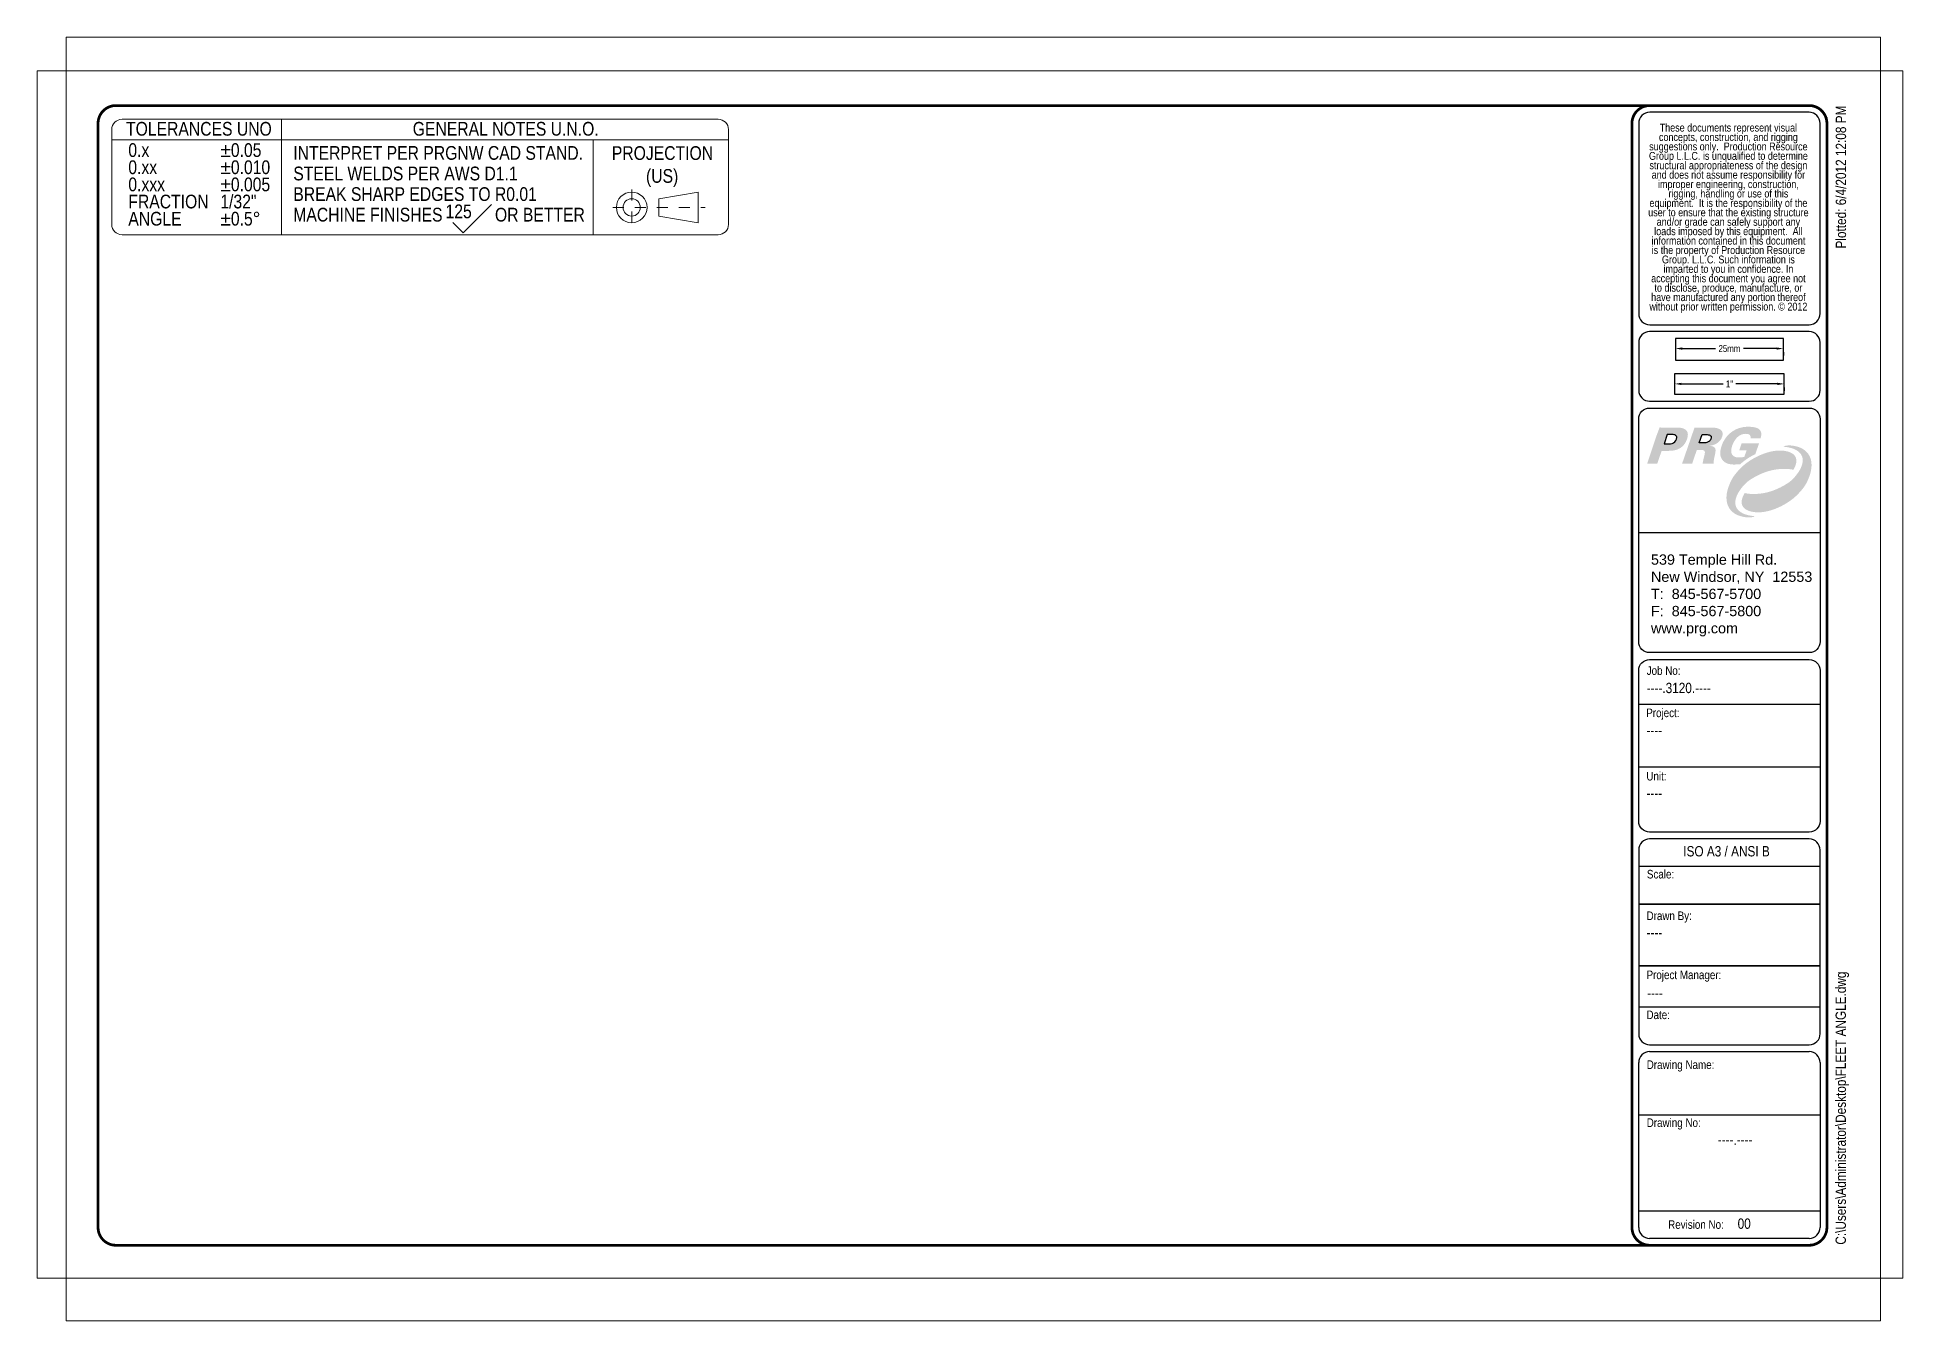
# Paper-space layout 'ANSI B' of a CAD drawing. Header units: inches. Extents: x -0.2 to 16.8, y -0.6 to 11.1.
import ezdxf
from ezdxf.enums import TextEntityAlignment as Align

# ---------------------------------------------------------------- set-up
doc = ezdxf.new("R2010")
doc.units = ezdxf.units.IN
doc.header["$LTSCALE"] = 0.1
doc.header["$MEASUREMENT"] = 0
doc.header["$PDMODE"] = 35
doc.linetypes.add('CENTER', pattern=[2, 1.25, -0.25, 0.25, -0.25])
doc.layers.get('0').update_dxf_attribs({"lineweight": 25})
doc.layers.add('..02 - Light', color=142, linetype='Continuous', lineweight=9)
doc.layers.add('0 @ 1', color=7, linetype='Continuous', lineweight=25)
doc.layers.add('..08 - Viewports', color=11, linetype='Continuous', lineweight=0, plot=False)
doc.styles.add('prg 03 - Standard', font='ARIALN.TTF')
doc.dimstyles.new('prg - inch - 16', dxfattribs={"dimtxt": 0.125, "dimasz": 0.125, "dimexe": 0.0625, "dimexo": 0.125, "dimgap": 0.03125, "dimtad": 0, "dimdec": 4, "dimzin": 3, "dimdsep": 46, "dimlunit": 4, "dimtxsty": 'prg 03 - Standard', "dimcen": 0.0625, "dimclrd": 256, "dimclre": 256, "dimclrt": 256, "dimadec": 0, "dimazin": 2, "dimtfac": 1, "dimtdec": 4, "dimtofl": 0, "dimtmove": 0, "dimatfit": 3, "dimfxl": 1, "dimfrac": 1, "dimtolj": 1, "dimtzin": 0, "dimarcsym": 1})

# ---------------------------------------------------------------- blocks, each defined once
blk = doc.blocks.new('Titleblock - PRG Logo')
at = {"linetype": 'Continuous'}
h = blk.add_hatch(color=256, dxfattribs=at)
edge = h.paths.add_edge_path(flags=16)
edge.add_arc((0.3043143467182148, 0.4189564848044451), 0.1423735000000002, 270.9957441070229, 287.0381458413927)
edge.add_arc((0.3195248467181955, 0.371196984804449), 0.092255, 286.6971957923549, 340.5516230184589)
edge.add_arc((0.3414198467182068, 0.3648149848044469), 0.06949599999999959, 339.5026635533062, 356.4779030401814)
edge.add_arc((0.3740263467181961, 0.3630359848044549), 0.0368425000000001, 356.1241171595497, 421.2519372499029)
edge.add_arc((0.3589593467181729, 0.33151098480446), 0.07175499999999967, 62.81106463649182, 78.35484708871928)
edge.add_arc((0.3455988467181967, 0.2602309848044513), 0.1442705000000004, 78.87207587546055, 87.84536089171439)
edge.add_line((0.3510229390846789, 0.4043994848044488), (0.2796896467182037, 0.4043994848044488))
edge.add_line((0.2796896467182037, 0.4043994848044488), (0.2355137467182047, 0.2766044848044498))
edge.add_line((0.2355137467182047, 0.2766044848044515), (0.3067885330996205, 0.2766044848044515))
edge = h.paths.add_edge_path()
edge.add_line((0.4046392161149619, 0.5016044848044512), (0.3012011967182069, 0.5016044848044512))
edge.add_line((0.3012011967182033, 0.5016044848044512), (0.1736378467182043, 0.5024344848044517))
edge.add_line((0.1736378467182043, 0.5024344848044446), (0.1227883467182025, 0.3662444848044455))
edge.add_line((0.122788346718206, 0.3662444848044473), (0.001389346718205786, 0.0005694848044512923))
edge.add_line((0.001389346718205786, 0.0005694848044512923), (0.1402038467182081, 0.0005694848044512923))
edge.add_line((0.1402038467182045, 0.0005694848044512923), (0.2019308467182057, 0.1793194848044521))
edge.add_line((0.2019308467182057, 0.179319484804445), (0.2935518467182021, 0.179319484804445))
edge.add_arc((0.2935518467182021, 0.6656709848044482), 0.4863515000000005, 270.0000000000002, 277.7588275109953)
edge.add_arc((0.3144453467182018, 0.4929979848044521), 0.3124495000000003, 278.2373077288922, 289.3891687218022)
edge.add_arc((0.3433263467182037, 0.4019949848044515), 0.21704, 290.1728142474942, 337.4086018082235)
edge.add_arc((0.2649123467182122, 0.4393004848044679), 0.3037990000000043, 336.5938879471608, 341.0282286135472)
edge.add_arc((0.3063108467182047, 0.4257749848044394), 0.260253, 340.8811727264874, 350.9107933647442)
edge.add_arc((0.4311128467182073, 0.4037799848044497), 0.1335585000000001, 351.7703547975663, 368.1285166639775)
edge.add_arc((0.4843748467182039, 0.4090139848044512), 0.08012600000000004, 9.808823212382649, 62.48048933885461)
edge.add_arc((0.4594663467182016, 0.3663209848044531), 0.1295190000000005, 61.43472049896129, 72.78653243571169)
edge.add_arc((0.4360923467181976, 0.2958399848044522), 0.2037655000000007, 72.37334825410828, 81.81022518961143)
edge.add_arc((0.410170346718207, 0.1330299848044518), 0.3686160000000003, 81.42707832362878, 90.85976282357966)
h = blk.add_hatch(color=256, dxfattribs=at)
edge = h.paths.add_edge_path(flags=16)
edge.add_line((0.776832811018874, 0.2892294848044514), (0.7225883467182044, 0.2892294848044514))
edge.add_line((0.7225883467182044, 0.2892294848044514), (0.762405846718206, 0.4043994848044505))
edge.add_line((0.762405846718206, 0.4043994848044488), (0.8157984350887126, 0.4043994848044488))
edge.add_arc((0.8166428467182101, 0.04788448480444885), 0.3565159999999989, 87.38246590030963, 90.13570574049157, ccw=False)
edge.add_arc((0.8266778467181979, 0.2584694848044506), 0.1456930000000002, 76.9480451321487, 87.54267664604299, ccw=False)
edge.add_arc((0.8461858467182708, 0.3468854848044103), 0.05516400000000012, 58.055618524263025, 75.94740640828331, ccw=False)
edge.add_arc((0.8589558467182066, 0.3694334848044392), 0.02929449999999985, -5.086874628306703, 55.91558463148692, ccw=False)
edge.add_arc((0.8230078467181912, 0.3702204848044133), 0.06521500000000041, 338.97668672535247, 357.0252137630763, ccw=False)
edge.add_arc((0.7964783467182102, 0.3767949848044552), 0.09239900000000026, 322.6799395160695, 341.07339311240025, ccw=False)
edge.add_arc((0.8128648467181918, 0.3665234848044463), 0.07316150000000009, 289.77786743944307, 321.2967261674104, ccw=False)
edge.add_arc((0.7980433467182166, 0.4028119848044494), 0.1123369999999995, 278.0167602594008, 290.62868857057236, ccw=False)
edge.add_arc((0.7860573467181204, 0.4737444848044472), 0.1842585000000004, 273.90798202605356, 278.63134678880374, ccw=False)
edge.add_arc((0.7780723467182113, 0.5965179848044482), 0.307291, 269.7688824055184, 273.8331939489316, ccw=False)
edge = h.paths.add_edge_path()
edge.add_line((0.867311634350088, 0.2466517191917319), (0.8682603870088776, 0.2493431806816702))
edge.add_arc((0.8383753467181982, 0.496849984804447), 0.2493045000000005, 276.884810600935, 299.8491585576342)
edge.add_arc((0.8698283467182115, 0.4346319848044526), 0.1797235000000007, 301.0245377665061, 339.7694606141282)
edge.add_arc((0.8917973467182136, 0.4232834848044771), 0.1552154999999997, 340.8959743339561, 350.6298669492703)
edge.add_arc((0.9533998467182059, 0.4125109848044328), 0.09268300000000049, 351.0002640224843, 372.4914892517461)
edge.add_arc((0.9773138467182036, 0.4155304848044548), 0.06871799999999985, 14.34651469680296, 55.52963613017848)
edge.add_arc((0.9537938467182094, 0.386136484804446), 0.1062985000000002, 54.0450823190121, 66.1814999173661)
edge.add_arc((0.9302658467181857, 0.3351934848044564), 0.1624070000000004, 65.84590622521328, 76.42015134280018)
edge.add_arc((0.9060483467182081, 0.2430559848044496), 0.2576620000000006, 75.9961898818053, 84.41605073746594)
edge.add_arc((0.8905008467182114, 0.1102599848044505), 0.3913489999999997, 84.04240166436445, 90.27476549239445)
edge.add_line((0.8886241153176044, 0.5016044848044512), (0.6571213467182062, 0.5016044848044512))
edge.add_line((0.6571213467182062, 0.5016044848044512), (0.4840728467182061, 0.000569484804449516))
edge.add_line((0.4840728467182061, 0.0005694848044512923), (0.6229213467182078, 0.0005694848044512923))
edge.add_line((0.6229213467182078, 0.0005694848044512923), (0.6890833467182098, 0.1921494848044532))
edge.add_line((0.6890833467182063, 0.1921494848044532), (0.7410753467182047, 0.1921494848044532))
edge.add_line((0.7410753467182047, 0.1921494848044532), (0.7410752484052168, 0.1921473581073414))
edge.add_arc((0.7413043467182092, -0.01498451519555033), 0.2071319999999998, 82.68334000861051, 90.06337200000041, ccw=False)
edge.add_arc((0.7585503467182377, 0.1259309848044339), 0.06517299999999987, 65.53269244928708, 81.94445991782459, ccw=False)
edge.add_arc((0.773270846718205, 0.1611819848044576), 0.0270175, -1.9310224761093764, 62.9838828014432, ccw=False)
edge.add_arc((0.7291768467181967, 0.1583544848043701), 0.07112200000000071, -6.460984093483717, 1.5446078415408806, ccw=False)
edge.add_arc((0.6526703467182067, 0.1667224848044455), 0.1480844999999978, 348.45268326153274, 353.65283200420293, ccw=False)
edge.add_arc((0.2652413467182058, 0.2470189848044271), 0.5437464999999951, 345.04080888233915, 348.33499765319664, ccw=False)
edge.add_arc((2.692299846718214, -0.3667770151955523), 1.959785000000009, 166.0203894749341, 167.120365)
edge.add_line((0.7818220891506371, 0.07006618787003305), (0.7818225303462469, 0.07006571695313113))
edge.add_arc((1.539074846718208, -0.1031920151955532), 0.7768200000000016, 167.1126680000001, 172.3239389608813)
edge.add_line((0.7692158573456389, 0.0005694848044512923), (0.9196403083329443, 0.0005694848044512923))
edge.add_arc((1.506463846718205, -0.02879951519555135), 0.5875580000000002, 165.1253954701501, 177.1348849883912, ccw=False)
edge.add_arc((0.3032103467182132, 0.2683484848044628), 0.6520144999999968, 347.0317521434246, 348.9198735178932)
edge.add_arc((0.687743846718206, 0.1936759848044503), 0.2602989999999981, 348.7834681519441, 356.887225477025)
edge.add_arc((0.8477223467182036, 0.1834279848044602), 0.1000120000000013, 357.7728421440312, 370.7282815015773)
edge.add_arc((0.8967178467182215, 0.1916409848044438), 0.05035500000000004, 11.92440143195597, 67.8099978377762)
edge.add_arc((0.8800473467182108, 0.1520814848044481), 0.09328200000000063, 67.50594261153962, 81.89085505342528)
edge.add_arc((0.8646938467181968, 0.06407148480445102), 0.1825990000000005, 81.01683345309532, 89.17856438835031)
h = blk.add_hatch(color=256, dxfattribs=at)
edge = h.paths.add_edge_path()
edge.add_arc((1.234785346718219, 0.6841579848044486), 0.5989200000000007, 276.2867945864589, 280.71853536517193, ccw=False)
edge.add_arc((1.269654346718177, 0.3914714848044465), 0.3041865000000003, 270.27878534217655, 275.7954384352408, ccw=False)
edge.add_arc((1.270941346718203, 0.2721394848044483), 0.1848510000000002, 257.0805029855806, 270.0598467773731, ccw=False)
edge.add_arc((1.253739846718211, 0.1884724848044499), 0.09947500000000022, 231.894053106252, 255.9628135241598, ccw=False)
edge.add_arc((1.240639846718217, 0.1672074848044431), 0.07471099999999994, 193.4509377150763, 229.7347256112535, ccw=False)
edge.add_arc((1.271573846718201, 0.176652484804471), 0.1070120000000009, 181.7997108180601, 194.5166235503209, ccw=False)
edge.add_arc((1.321929346718207, 0.1791699848044246), 0.1574245000000006, 171.0236967755409, 182.1399428113521, ccw=False)
edge.add_arc((1.416383346718206, 0.1658594848044501), 0.2528034999999992, 160.1958193078491, 171.384011639326, ccw=False)
edge.add_arc((1.49147584671821, 0.1436489848044502), 0.3310110000000009, 144.230369389134, 160.9825441988771, ccw=False)
edge.add_arc((1.406518346718208, 0.201297984804448), 0.2283995000000002, 126.66260321821349, 143.5065941080681, ccw=False)
edge.add_arc((1.364269846718202, 0.2535949848044439), 0.1612440000000001, 90.78197749768992, 125.71606507419469, ccw=False)
edge.add_arc((1.362146846718204, 0.2401484848044504), 0.1746754999999997, 81.7561427952881, 90.02545477455419, ccw=False)
edge.add_arc((1.374116846718234, 0.3280234848044472), 0.08599549999999992, 66.73648615875948, 81.25391980852038, ccw=False)
edge.add_arc((1.389467846718219, 0.3655029848044435), 0.04550549999999971, 37.30264295314561, 65.85509724705838, ccw=False)
edge.add_arc((1.393379346718191, 0.3705444848044763), 0.03937300000000001, 3.639849654700413, 34.91574925647461, ccw=False)
edge.add_arc((1.363425346718209, 0.3671909848044521), 0.06949449999999961, -12.749359343261517, 4.831383426113973, ccw=False)
edge.add_line((1.431206445101161, 0.3518544848044485), (1.570156391102692, 0.3518544848044485))
edge.add_arc((1.348862846718205, 0.4253104848044469), 0.2331665000000004, 341.6369718666876, 352.5862971448952)
edge.add_arc((1.457758346718204, 0.4092869848044298), 0.1231274999999996, 353.4418332213692, 370.8371518593616)
edge.add_arc((1.499339846718208, 0.4151939848044446), 0.08120200000000023, 12.26008058462362, 57.21877425161707)
edge.add_arc((1.476777346718201, 0.3828354848044526), 0.1206320000000008, 56.53037609471968, 68.89960934380471)
edge.add_arc((1.452215346718205, 0.3229054848044512), 0.1853909999999983, 68.48542599265839, 77.95735942875443)
edge.add_arc((1.426114846718178, 0.2104149848044585), 0.3008584999999995, 77.56578613387481, 84.96435910430098)
edge.add_arc((1.403195346718196, -0.01398051519554855), 0.5264090000000022, 84.6231754334162, 90.3787603197288)
edge.add_arc((1.39977684671819, -0.4040265151955467), 0.9164434999999992, 90.00383631583266, 91.61651488460018)
edge.add_arc((1.390353846718206, 0.1380744848044486), 0.3743385000000005, 92.51551038097473, 153.6811613930817)
edge.add_arc((1.445347846718214, 0.1094989848044676), 0.4363030000000021, 153.5195157154502, 161.0050553431251)
edge.add_arc((1.411224846718209, 0.1205184848044567), 0.4004520000000032, 160.9067527219758, 169.7124892250919)
edge.add_arc((1.273025846718205, 0.1477269848044429), 0.2596240000000004, 170.1738300245687, 182.5251925601632)
edge.add_arc((1.187635846718209, 0.1458874848044402), 0.1742464999999999, 183.1580052333768, 199.1879463392843)
edge.add_arc((1.150799846718208, 0.1355224848044472), 0.13607, 200.1638935492408, 245.058867230252)
edge.add_arc((1.179554846718201, 0.1900594848044506), 0.1976704999999996, 244.1672908515494, 259.4907514914854)
edge.add_arc((1.200810346718214, 0.2852129848044527), 0.2951259999999999, 258.8027998265368, 268.6575364064857)
edge.add_arc((1.194024846718207, 1.364355484804447), 1.374187500000001, 269.9946301732893, 273.9073194201507)
edge.add_arc((1.879341346718203, -0.66479551519555), 0.8850149999999999, 115.5001029071482, 131.9551485399778, ccw=False)
edge.add_line((1.498331133674739, 0.134005315914159), (1.55064084671821, 0.285509484804443))
edge.add_line((1.550640846718206, 0.2855094848044502), (1.309625846718205, 0.2855094848044502))
edge.add_line((1.309625846718205, 0.2855094848044502), (1.276280846718205, 0.1883194848044454))
edge.add_line((1.276280846718208, 0.1883194848044454), (1.378105846718206, 0.1883194848044454))
edge.add_line((1.378105846718206, 0.1883194848044454), (1.346175173875405, 0.09568753286493603))
at = {"linetype": 'Continuous', "true_color": 0xd11047}
h = blk.add_hatch(color=242, dxfattribs=at)
edge = h.paths.add_edge_path()
edge.add_arc((1.413735846718204, -0.536089515195556), 0.1927644999999999, 166.9671900287655, 181.3639680488575)
edge.add_arc((1.366722846718204, -0.538579015195559), 0.1457119999999996, 180.8253685505169, 210.6291080002511)
edge.add_arc((1.397449846718207, -0.5145945151955473), 0.1844390000000002, 212.1774191233622, 233.4285890183228)
edge.add_arc((1.442461346718204, -0.4466580151955455), 0.2658539999999994, 234.3615571731157, 249.0782094708602)
edge.add_arc((1.504273346718207, -0.2707850151955498), 0.4522325, 249.7201134557212, 258.9322867385614)
edge.add_arc((1.588842846718205, 0.1911609848044478), 0.9218390000000001, 259.2854905962259, 262.8590633096654)
edge.add_arc((1.466604346718235, -0.7868640151955546), 0.06379599999999915, 78.90175347102888, 83.11806343628001, ccw=False)
edge.add_arc((1.475886346718241, -0.741650515195559), 0.01764600000000023, 65.38564043422991, 80.21746761995291, ccw=False)
edge.add_arc((1.482075346718336, -0.7284830151956001), 0.003100500000000158, 32.04629691809828, 68.01506776358809, ccw=False)
edge.add_arc((1.483505346718232, -0.727432515195602), 0.001337500000000072, -34.28711098247942, 26.397092811197126, ccw=False)
edge.add_arc((1.479235346718148, -0.7241195151956248), 0.006739999999999575, 294.57039678168223, 322.89098599801605, ccw=False)
edge.add_arc((1.462525346718227, -0.6912620151955409), 0.04359749999999991, 285.49983518191397, 296.58734457317973, ccw=False)
edge.add_arc((1.432543846718204, -0.59014901519555), 0.1490569999999999, 280.40315500000094, 286.2187048520336, ccw=False)
edge.add_line((1.459459561912471, -0.7367557460252812), (1.459459651429469, -0.736756083897987))
edge.add_arc((1.404154846718217, -0.4365640151955503), 0.3052440000000019, 272.87851394172037, 280.43863199999794, ccw=False)
edge.add_arc((1.406132846718194, -0.5205520151955483), 0.2212740000000002, 265.6647340939007, 273.45912025749226, ccw=False)
edge.add_arc((1.419028346718203, -0.2969960151955533), 0.4451835000000001, 253.3777862732377, 266.1847661031679, ccw=False)
edge.add_arc((1.376359346718203, -0.428091515195554), 0.3073790000000001, 238.0492557908981, 254.0087242804408, ccw=False)
edge.add_arc((1.337461346718207, -0.4866360151955504), 0.2371280000000006, 215.427308201014, 238.53828851453392, ccw=False)
edge.add_arc((1.355264346718208, -0.479793015195547), 0.2556455000000004, 188.8378914613931, 214.3640508588923, ccw=False)
edge.add_arc((1.450221846718208, -0.4688965151955529), 0.3511705000000003, 174.5050865808844, 188.2142811904977, ccw=False)
edge.add_arc((1.596884846718204, -0.4875380151955468), 0.4989649999999997, 163.068940706545, 173.9869961377986, ccw=False)
edge.add_arc((1.83682984671821, -0.569828515195546), 0.7525264999999999, 151.9160787346099, 162.3953555511645, ccw=False)
edge.add_arc((1.640420346718201, -0.4747815151955521), 0.5345669999999988, 142.5265785159433, 150.9935786763613, ccw=False)
edge.add_arc((1.93832184671821, -0.7084585151955451), 0.9131695000000031, 135.74061081985, 142.2622308738238, ccw=False)
edge.add_arc((1.895148346718212, -0.6571205151955439), 0.8464460000000005, 129.7713481490146, 136.1898399083387, ccw=False)
edge.add_arc((1.943992346718204, -0.7523840151955525), 0.9512005, 112.7480098076037, 128.3616526482102, ccw=False)
edge.add_arc((1.892627846718213, -0.6191220151955505), 0.8084535000000014, 104.0260349472116, 113.0428710588036, ccw=False)
edge.add_arc((1.844436346718208, -0.4061755151955495), 0.5901960000000007, 93.32604157697278, 104.49741815387941, ccw=False)
edge.add_arc((1.838261346718198, -0.2399585151955463), 0.4239150000000001, 81.35995117213929, 93.79625604151857, ccw=False)
edge.add_arc((1.848147846718216, -0.1823285151955503), 0.3654554999999998, 74.84276124145163, 81.53503526609398, ccw=False)
edge.add_arc((1.883222846718208, -0.06415651519554899), 0.242241499999999, 62.82979434624559, 75.54206136843499, ccw=False)
edge.add_arc((1.925416346718212, 0.01359048480444613), 0.1538199999999999, 46.9483545987826, 63.58804298331819, ccw=False)
edge.add_arc((1.956261346718215, 0.04482148480443726), 0.1099485000000001, 15.2985226424276, 47.58390012628553, ccw=False)
edge.add_arc((1.925774846718202, 0.04056898480446591), 0.140532000000001, -8.555670649391004, 13.691134384914221, ccw=False)
edge.add_arc((1.83192734671821, 0.05747898480448299), 0.2358670000000014, 338.3123879082342, 350.7738424837111, ccw=False)
edge.add_arc((1.672243346718201, 0.1249854848044336), 0.4092109999999984, 329.4233945007989, 337.79189900905965, ccw=False)
edge.add_arc((1.945296846718168, -0.3978060151955418), 0.3244590000000007, 75.86111537413095, 80.59682042070007)
edge.add_arc((1.899599346718205, -0.6883640151955532), 0.618583500000001, 80.81801724664476, 88.4003826546925)
edge.add_arc((1.902368346718205, -0.8688750151955489), 0.7989850000000005, 88.9602283616365, 107.2617499501456)
edge.add_arc((1.962463846718208, -1.025844015195553), 0.9667770000000001, 107.9024250792258, 124.8400233728877)
edge.add_arc((1.590895846718212, -0.4872620151955473), 0.312475500000001, 125.3388353798535, 130.878956336164)
edge.add_arc((1.780398846718207, -0.7023550151955575), 0.5991340000000013, 131.1191454336258, 147.1938813421474)
edge.add_arc((1.623029346718205, -0.6045595151955467), 0.4138894999999983, 146.7696505590079, 156.5732696007381)
edge.add_arc((1.497837346718207, -0.5529735151955393), 0.2785184999999996, 156.0713959935436, 167.4848937595974)
h = blk.add_hatch(color=242, dxfattribs=at)
edge = h.paths.add_edge_path()
edge.add_arc((1.702973846718209, -0.6127560151955507), 0.4093565000000026, 149.4122100880364, 157.761948559202)
edge.add_arc((1.543138846718207, -0.5451460151955487), 0.2358320000000002, 158.2698896141918, 170.7649791444056)
edge.add_arc((1.449276346718207, -0.5282075151955468), 0.1404775000000005, 171.4402023690229, 193.6819379224182)
edge.add_arc((1.418753346718205, -0.532455015195552), 0.1098594999999999, 195.2951029863899, 227.6137467751249)
edge.add_arc((1.449598846718203, -0.5012065151955483), 0.1537434999999997, 226.9736286064089, 243.5958401250745)
edge.add_arc((1.491801346718205, -0.4233975151955534), 0.2422239999999998, 242.839306252732, 255.5471903674316)
edge.add_arc((1.5269073467182, -0.305000015195553), 0.3656635000000001, 254.8506753107681, 261.5457733600436)
edge.add_arc((1.536925846718205, -0.2475355151955512), 0.4239790000000008, 261.3483024760926, 273.7984003110781)
edge.add_arc((1.5308093467182, -0.08192801519555104), 0.5896480000000011, 273.3253956232867, 284.4907294744008)
edge.add_arc((1.482712346718202, 0.1305884848044485), 0.8074660000000009, 284.0217201690795, 293.0503287558307)
edge.add_arc((1.430987846718207, 0.2646369848044472), 0.9510770000000002, 292.7557143944234, 308.3666878960279)
edge.add_arc((1.483067346718205, 0.1665989848044447), 0.8421224999999996, 309.7288041724086, 316.1900612137874)
edge.add_arc((1.438872846718205, 0.2189824848044495), 0.910307000000002, 315.7364028389223, 322.2788682456977)
edge.add_arc((1.73487034671821, -0.01307601519554424), 0.5342015000000003, 322.5428188422317, 331.015507939047)
edge.add_arc((1.538916346718203, 0.08201998480444672), 0.751785500000002, 331.9124703533503, 342.3986645847347)
edge.add_arc((1.778520346718206, -0.0001530151955506653), 0.4985850000000009, 343.0734254166085, 353.9981308714976)
edge.add_arc((1.924905346718205, -0.01873301519555781), 0.3510740000000009, 354.5158136870298, 368.2307143680749)
edge.add_arc((2.019653846718207, -0.007839015195550303), 0.255757, 8.854042891818118, 34.37093522575065)
edge.add_arc((2.037407346718211, -0.001010015195554104), 0.2372885000000008, 35.43005371303934, 58.53585996494444)
edge.add_arc((1.9985323467182, -0.05946151519554377), 0.3074485000000002, 58.0421021049285, 73.99334057872004)
edge.add_arc((1.955862846718212, -0.19035501519555), 0.4450605000000004, 73.35975770703953, 86.15350349617468)
edge.add_arc((1.9686583467182, 0.03667948480445204), 0.2176929999999999, 85.5050769536555, 93.45448582648345)
edge.add_arc((1.968983846718213, -0.02254851519554535), 0.2768520000000004, 92.78312815801726, 104.0855342641196)
edge.add_arc((1.913763346718216, 0.2011449848044506), 0.04645350000000061, 105.171121520361, 115.9096545636148)
edge.add_arc((1.896511346718157, 0.2358414848044319), 0.007714500000000138, 113.2561555734371, 139.7675585874571)
edge.add_arc((1.892042346718227, 0.2398419848044782), 0.00172699999999984, 145.3373963163729, 253.8734044170598)
edge.add_arc((1.898276346718212, 0.2510389848044454), 0.01450349999999956, 242.4255020504087, 259.4067977428479)
edge.add_arc((1.907736846718205, 0.2931064848044471), 0.05761449999999872, 257.8494691820325, 263.1276757759724)
edge.add_arc((1.789291346718201, -0.6626195151955514), 0.9054235000000027, 79.38430960945902, 82.9229677561151, ccw=False)
edge.add_arc((1.869318346718213, -0.2221665151955534), 0.4577729999999997, 69.97121132406107, 79.07351238945012, ccw=False)
edge.add_arc((1.931203846718208, -0.04380501519555224), 0.2690194999999996, 54.483334028677405, 69.34403074525551, ccw=False)
edge.add_arc((1.97765734671821, 0.02704948480444358), 0.1843914999999996, 32.17854364693261, 53.441859981447806, ccw=False)
edge.add_arc((2.008410346718208, 0.05103898480445679), 0.1456394999999998, 0.83693784780138, 30.633544956246794, ccw=False)
edge.add_arc((1.961331846718206, 0.04853948480445069), 0.1927580000000016, -13.050952244287885, 1.3754196394510814, ccw=False)
edge.add_arc((1.877209846718209, 0.06542598480445605), 0.2785320000000006, 336.0800959865063, 347.47276277651287, ccw=False)
edge.add_arc((1.751851346718212, 0.1170719848044541), 0.4140799999999992, 326.78289466293546, 336.58064683182835, ccw=False)
edge.add_arc((1.593918346718205, 0.2151944848044494), 0.5999760000000008, 311.15301579902217, 327.20579549134027, ccw=False)
edge.add_arc((1.783253346718208, 0.0004804848044557275), 0.3137125000000031, 305.41016163307654, 310.9222750890493, ccw=False)
edge.add_arc((1.412408346718202, 0.5390054848044468), 0.9675505000000011, 287.9023980348676, 304.8305750488024, ccw=False)
edge.add_arc((1.472599346718212, 0.3816949848044473), 0.7994040000000003, 268.971599087911, 287.26306368819064, ccw=False)
edge.add_arc((1.475381346718194, 0.2006494848044511), 0.6184670000000013, 260.8251107679704, 268.41287239736005, ccw=False)
edge.add_arc((1.429787346718197, -0.08967701519554794), 0.3245875000000013, 255.8756368262105, 260.59890907860444, ccw=False)
for points in [[(0.3067885330996205, 0.2766044848044515, 0.07011273148564987), (0.3460309666804946, 0.2828317731567367, 0.2394070699214489), (0.4065159485319079, 0.3404799987830813, 0.07420420286383546), (0.4107845812783175, 0.3605456036543018, 0.2920786204987401), (0.3917460832918707, 0.3953373894489811, 0.067926729456213), (0.3734430812356671, 0.4017890145109444, 0.03917336149076966), (0.3510229390846789, 0.4043994848044488), (0.2796896467182037, 0.4043994848044488), (0.2355137467182047, 0.2766044848044515)], [(0.776832811018874, 0.2892294848044514), (0.7225883467182044, 0.2892294848044514), (0.762405846718206, 0.4043994848044488), (0.8157984350887126, 0.4043994848044488, -0.01201385302415452), (0.8329244685171382, 0.40402851051258, -0.0462607586618198), (0.8595803531740138, 0.4003986055581716, -0.07822663544748772), (0.875372886990121, 0.3936955646608791, -0.2726428200090023), (0.8881349674961676, 0.3668360551374334, -0.07891476102783439), (0.8838817797006726, 0.3468247478370827, -0.08042934069654468), (0.8699596921155077, 0.3207765317768789, -0.1384006219052841), (0.8376208287391549, 0.2976776683997642, -0.05508553476981108), (0.8137101759016332, 0.2915728188945153, -0.02061248521681204), (0.7986153521252461, 0.2899144238175566, -0.01773576385205594)]]:
    blk.add_lwpolyline(points, format="xyb", close=True)
blk = doc.blocks.new('*D30')
at = {"lineweight": -2, "transparency": 16777216}
for p, q in [((14.65832210121249, 8.502708634586138), (14.65832210121249, 8.472804836429045)), ((14.72082210121249, 8.535304836429045), (15.09997882017566, 8.535304836429045)), ((15.59582210121249, 8.535304836429045), (15.21666538224933, 8.535304836429045)), ((15.65832210121249, 8.502708634586138), (15.65832210121249, 8.472804836429045))]:
    blk.add_line(p, q, dxfattribs=at)
at = {"transparency": 16777216}
for points in [[(14.72082210121249, 8.545721503095711), (14.72082210121249, 8.524888169762379), (14.65832210121249, 8.535304836429045)], [(15.59582210121249, 8.545721503095711), (15.59582210121249, 8.524888169762379), (15.65832210121249, 8.535304836429045)]]:
    blk.add_solid(points, dxfattribs=at)
at = {"layer": 'Defpoints', "color": 0, "transparency": 16777216}
for p in [(14.65832210121249, 8.627708634586138), (15.65832210121249, 8.627708634586138), (15.65832210121249, 8.535304836429045)]:
    blk.add_point(p, dxfattribs=at)
at = {"transparency": 16777216, "insert": (15.15832210121249, 8.535304836429045), "char_height": 0.0625, "attachment_point": 5, "style": 'prg 03 - Standard'}
blk.add_mtext('\\A1;1"', dxfattribs=at)
blk = doc.blocks.new('*D31')
at = {"lineweight": -2, "transparency": 16777216}
for p, q in [((14.72869611696053, 8.857155230129838), (15.03091333586461, 8.857155230129838)), ((15.58794808546446, 8.857155230129838), (15.28573086656038, 8.857155230129838)), ((14.66619611696053, 8.824559028286924), (14.66619611696053, 8.794655230129838)), ((15.65044808546446, 8.824559028286924), (15.65044808546446, 8.794655230129838))]:
    blk.add_line(p, q, dxfattribs=at)
at = {"transparency": 16777216}
for points in [[(14.72869611696053, 8.867571896796504), (14.72869611696053, 8.846738563463171), (14.66619611696053, 8.857155230129838)], [(15.58794808546446, 8.867571896796504), (15.58794808546446, 8.846738563463171), (15.65044808546446, 8.857155230129838)]]:
    blk.add_solid(points, dxfattribs=at)
at = {"layer": 'Defpoints', "color": 0, "transparency": 16777216}
for p in [(14.66619611696053, 8.949559028286924), (15.65044808546446, 8.949559028286924), (15.65044808546446, 8.857155230129838)]:
    blk.add_point(p, dxfattribs=at)
at = {"transparency": 16777216, "insert": (15.15832210121249, 8.857155230129838), "char_height": 0.0625, "attachment_point": 5, "style": 'prg 03 - Standard'}
blk.add_mtext('\\A1;25mm', dxfattribs=at)
blk = doc.blocks.new('Symb - Surface Finish')
at = {"color": 7}
for p, q in [((0, 0), (0.2589011086784564, 0.2589011086784564)), ((0.2589011086784564, 0.2589011086784564), (0.2592633899378884, 0.2589011086784564)), ((-0.09375, 0.09375), (0, 0))]:
    blk.add_line(p, q, dxfattribs=at)
at = {"style": 'prg 03 - Standard'}
blk.add_attdef('FIN', text='', height=0.125, dxfattribs=at).set_placement((0.079573, 0.132613), align=Align.RIGHT)
blk = doc.blocks.new('PRG - Tolerances')
for p, q in [((1.545647698102702, 0), (1.545647698102698, -1.052239724884231)), ((0, -0.1872345861104918), (5.620562963352171, -0.1872345861104918)), ((4.387720369688225, -0.1872345861104918), (4.387720369688225, -1.052239724884231)), ((4.985007415346786, -0.7246829953920795), (5.345303823171889, -0.6635480908087246)), ((5.345303823171889, -0.6635480908087246), (5.345303823171889, -0.9427438015493479)), ((4.985007415346786, -0.7246829953920795), (4.985007415346786, -0.8816088969658793)), ((4.985007415346786, -0.8816088969658793), (5.345303823171889, -0.9427438015493479))]:
    blk.add_line(p, q)
at = {"color": 84, "linetype": 'CENTER', "lineweight": 0, "ltscale": 0.125}
for p, q in [((4.738235980934633, -0.6409632215995842), (4.738235980934633, -0.9653286707584883)), ((4.567791696262816, -0.8031459461790362), (5.406996681774899, -0.8031459461790362))]:
    blk.add_line(p, q, dxfattribs=at)
blk.add_lwpolyline([(0.09375, 0), (5.526812963352171, 0, -0.414213562373095), (5.620562963352171, -0.09375), (5.620562963352171, -0.958489724884231, -0.414213562373095), (5.526812963352171, -1.052239724884231), (0.09375, -1.052239724884231, -0.414213562373095), (0, -0.958489724884231), (0, -0.09375, -0.414213562373095)], format="xyb", close=True)
for radius in [0.1395978553702956, 0.07846295078693041]:
    blk.add_circle((4.738235980934633, -0.8031459461790362), radius)
at = {"layer": '0 @ 1'}
blk.add_blockref('Symb - Surface Finish', (3.201121643461345, -1.034246805017409), dxfattribs=at).add_auto_attribs({'FIN': '125'})
at = {"style": 'prg 03 - Standard'}
for s, p in [('TOLERANCES UNO', (0.1297941756203542, -0.1492860984490534)), ('GENERAL NOTES U.N.O.', (2.742939808841921, -0.1492860984490534))]:
    blk.add_text(s, height=0.125, dxfattribs=at).set_placement(p)
at = {"char_height": 0.125, "attachment_point": 1, "style": 'prg 03 - Standard'}
for s, insert, width, line_spacing_factor in [('0.x\\P0.xx\\P0.xxx\\PFRACTION\\PANGLE', (0.1508504442651031, -0.2182921800201143), 0.7230667158981738, 0.75), ('%%P0.05\\P%%P0.010\\P%%P0.005\\P{\\A1;1/32"\\P%%P0.5%%D}', (0.9893965253406236, -0.2182921800201143), 0.4950972032742165, 0.75), ('INTERPRET PER PRGNW CAD STAND.\\PSTEEL WELDS PER AWS D1.1\\PBREAK SHARP EDGES TO R0.01\\PMACHINE FINISHES            OR BETTER ', (1.654170024392112, -0.2441131246369022), 3.288158903553119, 0.9)]:
    blk.add_mtext(s, dxfattribs=dict(at, insert=insert, width=width, line_spacing_factor=line_spacing_factor))
at = {"insert": (4.511754654405802, -0.2453494163517203), "char_height": 0.125, "width": 0.9907016521320573, "attachment_point": 1, "style": 'prg 03 - Standard'}
blk.add_mtext('\\pi0.045402;PROJECTION\\P\\pi0.35692;(US)', dxfattribs=at)
blk = doc.blocks.new('*U29')
at = {"layer": '..08 - Viewports'}
for points in [[(0, 0), (16.5354330708661, 0), (16.5354330708661, 11.6929133858268), (0, 11.6929133858268)], [(-0.262699484258718, 0.3871800764248228), (16.73730051574128, 0.3871800764248228), (16.73730051574128, 11.38718007642482), (-0.262699484258718, 11.38718007642482)]]:
    blk.add_lwpolyline(points, close=True, dxfattribs=at)
for p, q in [((16.04671660121353, 10.96232394816843), (16.04671660121339, 0.8497369579325175)), ((14.43117760121349, 2.451359507517941), (15.88546660121328, 2.451359507517941)), ((14.33117760121358, 0.8497369579325175), (14.33117760121358, 2.351359507517577)), ((15.98546660121319, 2.351359507517577), (15.98546660121364, 0.8497369579325175)), ((15.88546660121328, 0.7497369579321537), (14.43117760121349, 0.7497369579321537))]:
    blk.add_line(p, q)
at = {"color": 142}
for p, q in [((14.33117760121323, 7.181734254955138), (15.98546660121379, 7.181734254955138)), ((14.33117760121347, 5.618015067730301), (15.98546660121375, 5.618015067730679)), ((15.98546660121364, 5.04206693071522), (14.33117760121358, 5.04206693071522)), ((15.98546660121341, 4.138859507517942), (14.33117760121335, 4.138859507517942)), ((14.33117760121335, 3.795109507517941), (15.98546660121341, 3.795109507517941)), ((15.98546660121341, 3.795109507517941), (14.33117760121335, 3.795109507517941)), ((14.33117760121335, 3.232609507517941), (15.98546660121341, 3.232609507517941)), ((15.98546660121341, 3.232609507517941), (14.33117760121335, 3.232609507517941)), ((15.98546660121341, 2.857609507517941), (14.33117760121335, 2.857609507517941)), ((14.33117760121358, 1.874736957932154), (15.98546660121353, 1.874736957932154)), ((14.33117760121356, 0.9997369579321537), (15.98546660121353, 0.9997369579321537))]:
    blk.add_line(p, q, dxfattribs=at)
at = {"const_width": 0.025}
blk.add_lwpolyline([(14.43242760121338, 0.6872369579321538), (0.4534641854557488, 0.6872369579321521, -0.414213562373095), (0.2909641854557492, 0.8497369579321518), (0.2909641854557492, 10.90876629137714, -0.414213562373095), (0.4534641854557488, 11.07126629137714), (14.43242760121338, 11.07126629137715)], format="xyb", dxfattribs=at)
blk.add_lwpolyline([(14.43242760121337, 11.07126629137715), (15.88421660121338, 11.07126629137715, -0.414213562373095), (16.04671660121339, 10.90876629137714), (16.04671660121339, 0.8497369579321623, -0.414213562373095), (15.88421660121338, 0.6872369579321538), (14.43242760121337, 0.6872369579321538, -0.414213562373095), (14.26992760121338, 0.8497369579321575), (14.26992760121338, 10.90876629137714, -0.414213562373095)], format="xyb", close=True, dxfattribs=at)
for points in [[(14.43242760121309, 9.074559028286743), (15.88421660121339, 9.074559028286743, 0.414213562373095), (15.98546660121344, 9.175809028286793), (15.98546660121344, 10.90876629137714, 0.414213562373095), (15.88421660121339, 11.01001629137719), (14.43242760121309, 11.01001629137719, 0.414213562373095), (14.33117760121304, 10.90876629137714), (14.33117760121304, 9.175809028286793, 0.414213562373095)], [(15.98546660121338, 8.912059028286578, 0.4142135623729615), (15.88546660121322, 9.012059028286743), (14.43117760121344, 9.012059028287105, 0.4142135623731207), (14.33117760121322, 8.912059028286933), (14.33117760121286, 8.477708634586518, 0.4142135623731429), (14.43117760121305, 8.377708634586318), (15.88546660121342, 8.377708634586321, 0.4142135623731549), (15.98546660121383, 8.477708634586754)], [(14.43117760121349, 6.086765067730677, -0.414213562373095), (14.33117760121312, 6.186765067730682), (14.33117760121333, 8.215208634586137, -0.4142135623730811), (14.43117760121334, 8.3152086345865), (15.88546660121313, 8.315208634586138, -0.4142135623730811), (15.9854666012135, 8.215208634586137), (15.9854666012141, 6.186765067730682, -0.414213562373081), (15.88546660121328, 6.08676506773068)], [(14.43117760121349, 4.451359507517939, -0.414213562373095), (14.33117760121312, 4.551359507517944), (14.33117760121348, 5.924265067730494, -0.4142135623730811), (14.43117760121349, 6.024265067730858), (15.88546660121328, 6.024265067730498, -0.4142135623730811), (15.98546660121364, 5.924265067730494), (15.9854666012141, 4.551359507517944, -0.414213562373081), (15.88546660121328, 4.451359507517944)], [(14.43117760121335, 2.513859507517941), (15.88546660121342, 2.513859507517941, 0.414213562373095), (15.98546660121341, 2.613859507517933), (15.98546660121341, 4.28885950751795, 0.414213562373095), (15.88546660121342, 4.388859507517942), (14.43117760121335, 4.388859507517942, 0.414213562373095), (14.33117760121335, 4.28885950751795), (14.33117760121335, 2.613859507517933, 0.414213562373095)]]:
    blk.add_lwpolyline(points, format="xyb", close=True)
for points in [[(14.66619611696053, 8.752708634586138), (15.65044808546446, 8.752708634586138), (15.65044808546446, 8.949559028286924), (14.66619611696053, 8.949559028286924)], [(14.65832210121249, 8.440208634586138), (15.65832210121249, 8.440208634586138), (15.65832210121249, 8.627708634586138), (14.65832210121249, 8.627708634586138)]]:
    blk.add_lwpolyline(points, close=True)
for centre, radius, start, end in [((14.43117760121349, 2.351359507517577), 0.09999999999999905, 90.00000000000263, 180), ((15.88546660121328, 2.351359507517577), 0.1000000000000038, 0, 89.99999999999736), ((14.43117760121349, 0.8497369579325175), 0.1000000000000038, 180, 270), ((15.88546660121328, 0.8497369579325175), 0.09999999999999905, 270.0000000000026, 0)]:
    blk.add_arc(centre, radius, start, end)
at = {"xscale": 0.6585661746321184, "yscale": 0.6585661746321184, "zscale": 0.6585661746321184}
blk.add_blockref('Titleblock - PRG Logo', (14.40762365862654, 7.807084280740622), dxfattribs=at)
at = {"style": 'prg 03 - Standard'}
blk.add_text('Plotted: 6/4/2012 12:08 PM', height=0.0938, rotation=90, dxfattribs=at).set_placement((16.22111964390514, 11.07074508747078), align=Align.RIGHT)
for s, p in [('Job No:', (14.404161674255, 5.860649105259415)), ('Project:', (14.40021820587107, 5.475567752836912))]:
    blk.add_text(s, height=0.078125, dxfattribs=at).set_placement(p, align=Align.BOTTOM_LEFT)
for s, height, p in [('Unit:', 0.078125, (14.4012305582134, 4.92213736859169)), ('ISO A3 / ANSI B', 0.09375, (14.73775158396401, 4.230117646352809)), ('Scale:', 0.078125, (14.40625379273434, 4.029233755923549)), ('Drawn By:', 0.078125, (14.40297492337482, 3.650043438197164)), ('Project Manager:', 0.078125, (14.40295851878004, 3.111927572794726)), ('Date:', 0.078125, (14.4020997939637, 2.747760437246738)), ('Drawing Name:', 0.078125, (14.40437368259681, 2.29323412467944)), ('Drawing No:', 0.078125, (14.40437368259681, 1.764970672101523)), ('Revision No:', 0.078125, (14.59970809639647, 0.8369358031458668))]:
    blk.add_text(s, height=height, dxfattribs=at).set_placement(p)
at = {"insert": (15.148894309771, 10.90587223173952), "char_height": 0.0715, "width": 1.465574365445664, "attachment_point": 2, "line_spacing_factor": 0.72, "style": 'prg 03 - Standard'}
blk.add_mtext('These documents represent visual concepts, construction, and rigging suggestions only.\\~ Production Resource Group L.L.C. is unqualified to determine structural appropriateness of the design and does not assume responsibility for improper engineering, construction, rigging, handling or use of this equipment.\\~ It is the responsibility of the user to ensure that the existing structure and/or grade can safely support any loads imposed by this equipment.\\~ All information contained in this document is the property of Production Resource Group. L.L.C. Such information is imparted to you in confidence. In accepting this document you agree not to disclose, produce, manufacture, or have manufactured any portion thereof without prior written permission. © 2012', dxfattribs=at)
at = {"insert": (14.44328124712412, 6.981362805548637), "char_height": 0.09375, "width": 1.542185354089739, "attachment_point": 1, "style": 'prg 03 - Standard'}
blk.add_mtext('{\\fArial|b0|i0|c0|p34;539 Temple Hill Rd.}\\P{\\fArial|b0|i0|c0|p34;New Windsor, NY  12553}\\P{\\fArial|b0|i0|c0|p34;T:  845-567-5700\\PF:  845-567-5800}\\P{\\fArial|b0|i0|c0|p34;www.prg.com}', dxfattribs=at)
at = {"char_height": 0.09375, "style": 'prg 03 - Standard'}
for s, width, gutter_width, heights, insert, attachment_point in [('----.3120.----', 1.581304926958751, 0.46875, [0], (14.404161674255, 5.8118200782331), 1), ('----', 1.594331850415898, 0.625, [0.5901760191112608], (14.40234732909594, 5.425931879244257), 1), ('----', 1.582951836145384, 0.625, [0.5567117773846821], (14.4025147650686, 4.853349283539132), 1), ('----', 1.520559897302149, 0.625, [0], (14.40370168426878, 3.582993543757188), 1), ('----', 1.339684249191265, 0.46875, [0], (14.40823023162617, 3.032776040421864), 1), ('----.----', 1.080026212995666, 0.46875, [0], (15.20969189028212, 1.648842948688286), 5)]:
    blk.add_mtext_dynamic_manual_height_columns(s, width=width, gutter_width=gutter_width, heights=heights, dxfattribs=dict(at, insert=insert, attachment_point=attachment_point))
at = {"insert": (16.125784136947, 0.6923571615916544), "char_height": 0.09375, "attachment_point": 1, "rotation": 90, "style": 'prg 03 - Standard'}
blk.add_mtext_dynamic_manual_height_columns('C:\\\\Users\\\\Administrator\\\\Desktop\\\\FLEET ANGLE.dwg', width=8.945206408110108, gutter_width=0.625, heights=[0], dxfattribs=at)
at = {"style": 'prg 03 - Standard'}
for tag, p in [('SCALE', (14.39697231666973, 3.858872429200567)), ('DRAWN_BY_2', (14.39566778229787, 3.29289032577709)), ('DATE', (14.39906307247369, 2.576634133544792)), ('REVISION#', (15.23323421190829, 0.8371438625119582))]:
    blk.add_attdef(tag, p, '', height=0.09375, dxfattribs=at)
blk.add_attdef('NAME', text='', height=0.09375, dxfattribs=at).set_placement((14.39947198711326, 2.244319924956774), align=Align.TOP_LEFT)
blk.add_attdef('DWG.NO', text='', height=0.3125, dxfattribs=at).set_placement((15.19487043656845, 1.155323615051078), align=Align.CENTER)
for base, p1, p2, override, picture, middle in [((15.65044808546446, 8.857155230129838), (14.66619611696053, 8.949559028286924), (15.65044808546446, 8.949559028286924), {"dimtxt": 0.0625, "dimasz": 0.0625, "dimdec": 0, "dimlfac": 25.4, "dimlunit": 2, "dimpost": 'mm'}, '*D31', (15.15832210121249, 8.857155230129838)), ((15.65832210121249, 8.535304836429045), (14.65832210121249, 8.627708634586138), (15.65832210121249, 8.627708634586138), {"dimtxt": 0.0625, "dimasz": 0.0625}, '*D30', (15.15832210121249, 8.535304836429045))]:
    dim = blk.add_linear_dim(base=base, p1=p1, p2=p2, dimstyle='prg - inch - 16', override=override)
    dim.commit()
    dim.dimension.update_dxf_attribs({"geometry": picture, "text_midpoint": middle})

psp = doc.layouts.new('ANSI B')

# ---------------------------------------------------------------- block references
at = {"layer": '..02 - Light'}
psp.add_blockref('PRG - Tolerances', (0.4910087109332082, 10.37164839950634), dxfattribs=at)
psp.add_blockref('*U29', (0.07504452547745899, -0.5746178918708047)).add_auto_attribs({'REVISION#': '00'})

doc.saveas('drawing.dxf')
